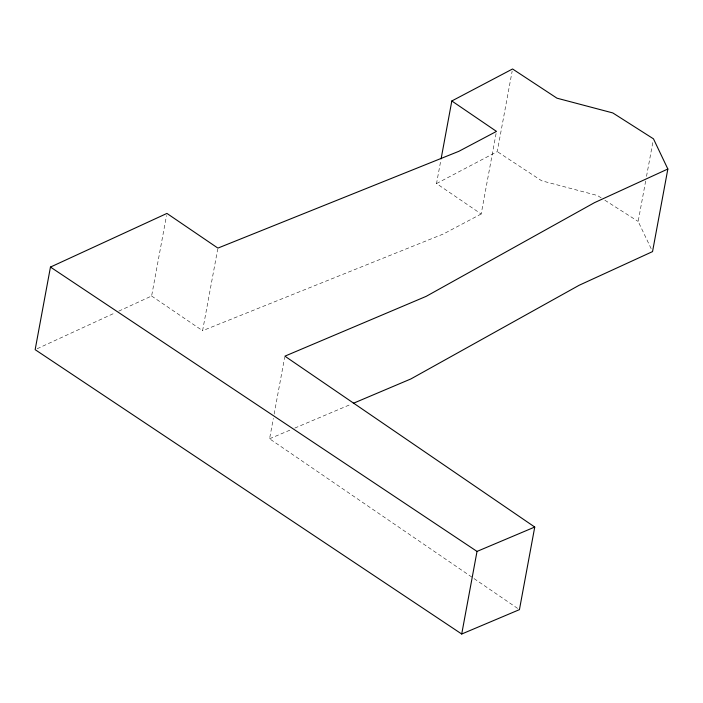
<?xml version="1.0" encoding="UTF-8"?>
<svg xmlns="http://www.w3.org/2000/svg" width="703" height="703" viewBox="0 0 703 703"><rect width="100%" height="100%" fill="white"/><g stroke="black" fill="none" stroke-linecap="round" stroke-linejoin="round"><path stroke-width="0.53" stroke-dasharray="3.52 2.64" d="M118.763 311.148L151.611 296.016L166.523 215.566M151.611 296.016L202.587 330.7L217.693 249.178M517.628 608.403L269.574 438.76L273.353 418.382M274.144 414.085L284.68 357.238M496.081 133.544L481.177 213.993L436.519 183.562L440.895 159.968M436.519 183.562L497.249 151.584L512.162 71.135M651.154 248.686L638.166 221.436L645.714 180.68M646.514 176.383L652.876 142.059M481.177 213.993L443.549 233.906L202.587 330.7M37.145 348.75L114.782 312.984M269.574 438.76L290.77 429.788M294.803 428.074L351.324 404.146M601.179 197.877L597.48 195.522L541.662 180.776L497.249 151.584M604.879 200.232L638.166 221.436"/><path stroke-width="1.05" d="M451.827 100.968L496.485 131.399L458.857 151.312L217.895 248.106L166.927 213.422L50.458 267.07L35.15 349.663L461.713 634.018L519.438 609.642L534.746 527.048L284.882 356.166L426.185 296.35L594.457 202.675L667.85 169.01L653.474 138.843L612.788 112.928L556.969 98.183L512.566 68.982L451.827 100.968L441.089 158.887M461.713 634.018L477.021 551.416L534.746 527.048M667.85 169.01L652.542 251.604L579.149 285.269L410.877 378.943L353.345 403.294M50.458 267.07L477.021 551.416"/></g></svg>
